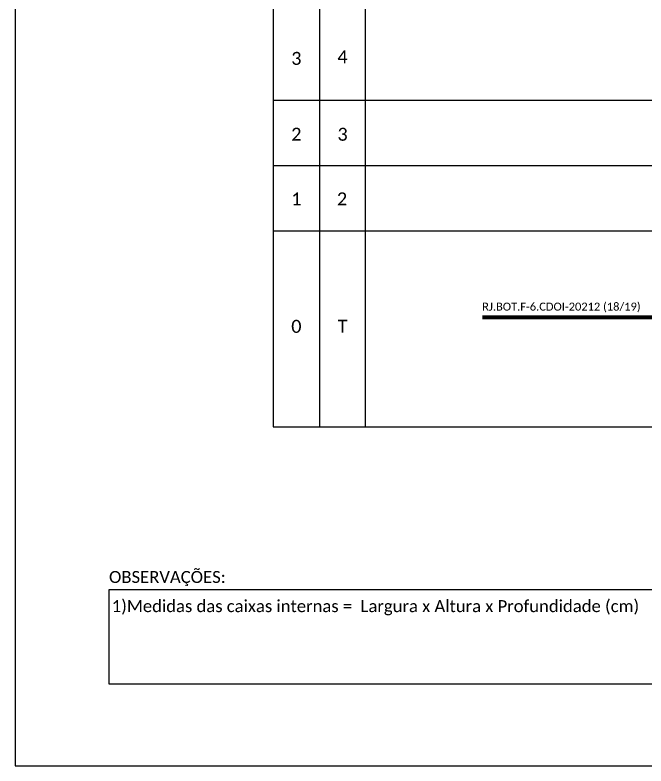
# Model space of a CAD drawing. Extents: x -4 to 837, y 1 to 595.
# Drawn here: x -3.8 to 154.2, y 1.3 to 189.3 of the extents above; entities that cross this region are included whole.
import ezdxf
from ezdxf.enums import TextEntityAlignment as Align

# ---------------------------------------------------------------- set-up
doc = ezdxf.new("R2010")
doc.units = 0
doc.styles.add('MtXpl_Calibri', font='calibri.ttf')
doc.styles.add('WMF-Calibri0', font='calibri.ttf')

msp = doc.modelspace()

# ---------------------------------------------------------------- linework, layer by layer
for p, q in [((-3.83, 595.26), (-3.83, 1.26)), ((-3.83, 1.26), (837.17, 1.26))]:
    msp.add_line(p, q)
for points in [[(60.85, 357.9), (60.85, 86.18), (274.16, 86.18), (274.16, 357.9)], [(83.99, 86.18), (83.99, 357.9)], [(72.42, 353.79), (72.42, 86.18)], [(60.85, 167.95), (274.16, 167.95)], [(60.85, 151.58), (274.16, 151.58)], [(60.85, 135.21), (274.16, 135.21)]]:
    msp.add_lwpolyline(points)
at = {"color": 1, "const_width": 1}
msp.add_lwpolyline([(113.2, 113.58), (157.62, 113.58)], dxfattribs=at)
at = {"color": 0}
msp.add_lwpolyline([(19.73, 45.46), (297.98, 45.46), (297.98, 21.75), (19.73, 21.75)], close=True, dxfattribs=at)

# ---------------------------------------------------------------- texts
at = {"color": 1, "style": 'WMF-Calibri0'}
msp.add_text('RJ.BOT.F-6.CDOI-20212 (18/19) ', height=2, dxfattribs=at).set_placement((113.18, 115.27))
for s, style, p in [('OBSERVAÇÕES:', 'WMF-Calibri0', (19.71, 47.08)), ('1)Medidas das caixas internas =  Largura x Altura x Profundidade (cm)', 'MtXpl_Calibri', (20.4, 39.78))]:
    msp.add_text(s, height=3, dxfattribs=dict(style=style)).set_placement(p)
at = {"color": 7, "style": 'WMF-Calibri0'}
for tag, flags, p in [('3', 4, (66.64, 178.42)), ('4', 4, (78.21, 178.82)), ('2', 4, (66.64, 159.44)), ('3', 4, (78.21, 159.42)), ('1', 4, (66.64, 143.23)), ('2', 4, (78.08, 143.25)), ('0', 4, (66.64, 111.33)), ('T', 12, (78.21, 111.37))]:
    msp.add_attdef(tag, text='XX', height=3.24, dxfattribs=dict(at, flags=flags)).set_placement(p, align=Align.MIDDLE_CENTER)

doc.saveas('drawing.dxf')
